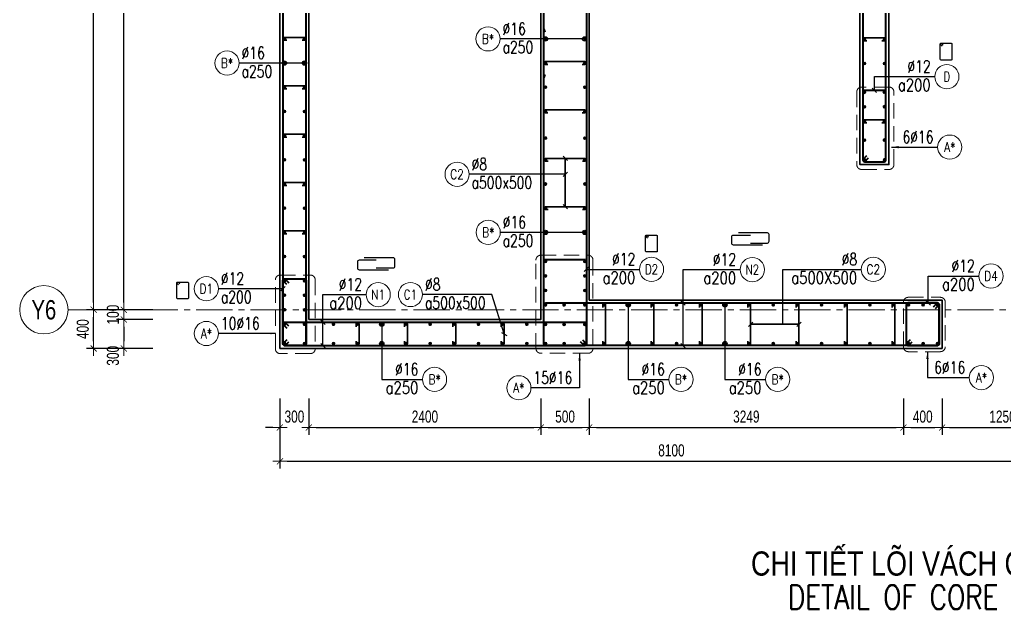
# Model space of a CAD drawing. Header units: millimetres. Extents: x 738475 to 1279438, y -34239 to 156422.
# Drawn here: x 1196735 to 1206921, y 132784 to 138878 of the extents above; entities that cross this region are included whole.
import ezdxf
from ezdxf.enums import TextEntityAlignment as Align

# ---------------------------------------------------------------- set-up
doc = ezdxf.new("R2010")
doc.units = ezdxf.units.MM
doc.header["$MEASUREMENT"] = 0
doc.linetypes.add('HIDDEN2', pattern=[4.7625, 3.175, -1.5875])
doc.linetypes.add('OF_Grid_1$0$CENTER2', pattern=[1.125, 0.75, -0.125, 0.125, -0.125])
doc.layers.get('0').update_dxf_attribs({"lineweight": 20})
doc.layers.get('Defpoints').update_dxf_attribs({"color": 151, "lineweight": 9})
for name, color, linetype, lineweight in [('KC-LEADER', 153, 'Continuous', 18), ('KC-THEP', 6, 'Continuous', 40), ('NDC_S_ANNO', 7, 'Continuous', 20), ('NDC_S_DIM', 1, 'Continuous', 15), ('NDC_S_ENG TITLE', 3, 'Continuous', 20), ('NDC_S_HIDDEN', 8, 'HIDDEN2', 13), ('NDC_S_LEADER', 1, 'Continuous', 15), ('NDC_S_REBAR', 4, 'Continuous', 35), ('NDC_S_STIRRUP', 4, 'Continuous', 40), ('NDC_S_TEXT SYMBOL', 7, 'Continuous', 20), ('NDC_S_VN TEXT', 7, 'Continuous', 20), ('NDC_S_VN TITLE', 6, 'Continuous', 35), ('NDC_S_WALL', 6, 'Continuous', 35), ('OF_Grid_1$0$NDC_S_AXIS', 5, 'OF_Grid_1$0$CENTER2', 13), ('OF_Grid_1$0$NDC_S_SYMBOL', 1, 'Continuous', 15), ('OF_Grid_1$0$NDC_S_TEXT SYMBOL', 7, 'Continuous', 20)]:
    doc.layers.add(name, color=color, linetype=linetype, lineweight=lineweight)
doc.layers.add('Leader', color=6, linetype='Continuous')
doc.layers.add('Ligature', color=1, linetype='Continuous')
doc.styles.add('NDC_ANNO', font='', dxfattribs={"width": 0.8})
doc.styles.add('NDC_ARIAL', font='arial.ttf', dxfattribs={"width": 0.85})
doc.styles.add('NDC_DIM', font='', dxfattribs={"width": 0.75})
doc.styles.add('NDC_EN TXT', font='romans.shx', dxfattribs={"width": 0.8})
doc.styles.add('NDC_VIE TXT', font='arial.ttf', dxfattribs={"width": 0.8})
doc.styles.add('OF_Grid_1$0$NDC_ANNO', font='', dxfattribs={"width": 0.8})
doc.styles.get('NDC_ANNO').set_extended_font_data('Dotum')
doc.styles.get('NDC_DIM').set_extended_font_data('Dotum')
doc.styles.get('OF_Grid_1$0$NDC_ANNO').set_extended_font_data('Dotum')
doc.dimstyles.new('NDC_1-50', dxfattribs={"dimscale": 50, "dimtxt": 2.5, "dimasz": 1, "dimexe": 1.5, "dimexo": 0, "dimgap": 0.8, "dimtad": 1, "dimdec": 0, "dimdsep": 46, "dimtxsty": 'NDC_ARIAL', "dimblk": 'DIMMARK', "dimcen": 49999.938995, "dimdle": 1.5, "dimclrd": 1, "dimclre": 1, "dimclrt": 3, "dimadec": 0, "dimazin": 0, "dimtfac": 1, "dimtdec": 0, "dimtix": 1, "dimtmove": 2, "dimatfit": 3, "dimfxl": 1, "dimarcsym": 0})
doc.dimstyles.new('NDC_dim_30', dxfattribs={"dimscale": 30, "dimtxt": 2.5, "dimasz": 1.5, "dimexe": 1.5, "dimexo": 2.5, "dimgap": 1, "dimtad": 1, "dimdec": 0, "dimzin": 0, "dimdsep": 46, "dimtxsty": 'NDC_DIM', "dimblk": 'DIMMARK', "dimcen": 0.09, "dimdle": 1.2, "dimclrd": 1, "dimclre": 1, "dimclrt": 3, "dimadec": 0, "dimazin": 0, "dimtfac": 1, "dimtdec": 0, "dimtix": 1, "dimtofl": 0, "dimtmove": 0, "dimatfit": 3, "dimfxl": 6, "dimfxlon": 1, "dimtolj": 1, "dimtzin": 0, "dimarcsym": 0})
doc.dimstyles.new('NDC_dim_50', dxfattribs={"dimscale": 50, "dimtxt": 2.5, "dimasz": 1.5, "dimexe": 1.5, "dimexo": 2.5, "dimgap": 1, "dimtad": 1, "dimdec": 0, "dimzin": 0, "dimdsep": 46, "dimtxsty": 'NDC_DIM', "dimblk": 'DIMMARK', "dimcen": 0.09, "dimdle": 1.2, "dimclrd": 1, "dimclre": 1, "dimclrt": 3, "dimadec": 0, "dimazin": 0, "dimtfac": 1, "dimtdec": 0, "dimtix": 1, "dimtofl": 0, "dimtmove": 0, "dimatfit": 3, "dimfxl": 6, "dimfxlon": 1, "dimtolj": 1, "dimtzin": 0, "dimarcsym": 0})

# ---------------------------------------------------------------- blocks, each defined once
blk = doc.blocks.new('THEP')
at = {"layer": 'KC-LEADER', "color": 6}
blk.add_circle((0, 0), 14, dxfattribs=at)
at = {"layer": 'KC-THEP'}
for p, q in [((-14, 0), (14, 0)), ((10, 10), (-10, -10)), ((-10, 10), (10, -10)), ((0, 14), (0, -14))]:
    blk.add_line(p, q, dxfattribs=at)
blk = doc.blocks.new('DIMMARK')
at = {"layer": 'NDC_S_DIM', "color": 1}
blk.add_line((-1.5, 0), (1, 0), dxfattribs=at)
at = {"layer": 'NDC_S_DIM', "color": 2, "const_width": 0.1}
blk.add_lwpolyline([(-0.42, -0.42), (0.42, 0.42)], dxfattribs=at)
blk = doc.blocks.new('*U9')
blk.add_circle((2.5, 0), 2.5)
at = {"layer": 'NDC_S_VN TEXT', "color": 3, "style": 'NDC_EN TXT', "width": 0.75}
blk.add_attdef('DK2', text='', height=2.5, dxfattribs=at).set_placement((-0.85, 0.85), align=Align.RIGHT)
at = {"layer": 'NDC_S_VN TEXT', "color": 7, "style": 'NDC_EN TXT', "width": 0.8}
blk.add_attdef('SH3', text='', height=2, dxfattribs=at).set_placement((2.5, 0), align=Align.MIDDLE)
blk = doc.blocks.new('*U13')
blk.add_circle((-2.5, 0), 2.5)
at = {"layer": 'NDC_S_VN TEXT', "color": 3, "style": 'NDC_EN TXT', "width": 0.75}
blk.add_attdef('DK1', (0.5, 0.85), '', height=2.5, dxfattribs=at)
at = {"layer": 'NDC_S_VN TEXT', "color": 7, "style": 'NDC_EN TXT', "width": 0.8}
blk.add_attdef('SH2', text='', height=2, dxfattribs=at).set_placement((-2.5, 0), align=Align.MIDDLE)
blk = doc.blocks.new('*U10')
blk.add_circle((2.5, 0), 2.5)
at = {"layer": 'NDC_S_VN TEXT', "color": 3, "style": 'NDC_EN TXT'}
for tag, width, p in [('DK2', 0.75, (-0.85, 0.85)), ('KC2', 0.8, (-0.85, -2.97))]:
    blk.add_attdef(tag, text='', height=2.5, dxfattribs=dict(at, width=width)).set_placement(p, align=Align.RIGHT)
at = {"layer": 'NDC_S_VN TEXT', "color": 7, "style": 'NDC_EN TXT', "width": 0.8}
blk.add_attdef('SH3', text='', height=2, dxfattribs=at).set_placement((2.5, 0), align=Align.MIDDLE)
blk = doc.blocks.new('*U12')
blk.add_circle((-2.5, 0), 2.5)
at = {"layer": 'NDC_S_VN TEXT', "color": 3, "style": 'NDC_EN TXT', "width": 0.75}
for tag, p in [('DK1', (0.5, 0.85)), ('KC1', (0.5, -2.97))]:
    blk.add_attdef(tag, p, '', height=2.5, dxfattribs=at)
at = {"layer": 'NDC_S_VN TEXT', "color": 7, "style": 'NDC_EN TXT', "width": 0.8}
blk.add_attdef('SH2', text='', height=2, dxfattribs=at).set_placement((-2.5, 0), align=Align.MIDDLE)
blk = doc.blocks.new('A$C72321851')
at = {"layer": 'Ligature'}
for points in [[(-61, -129), (-61, 171, -0.414214), (-43, 189), (26, 189, -0.414214), (43, 171), (43, -4)], [(-40, -4), (-40, -180, 0.414214), (-22, -197), (47, -197, 0.414214), (65, -180), (65, 121)]]:
    blk.add_lwpolyline(points, format="xyb", dxfattribs=at)
blk = doc.blocks.new('*U11')
blk.add_circle((-2.5, 0), 2.5)
at = {"layer": 'NDC_S_VN TEXT', "color": 3, "style": 'NDC_EN TXT', "width": 0.75}
for tag, p in [('DK1', (0.5, 0.85)), ('KC1', (0.5, -2.97))]:
    blk.add_attdef(tag, p, '', height=2.5, dxfattribs=at)
at = {"layer": 'NDC_S_VN TEXT', "color": 7, "style": 'NDC_EN TXT', "width": 0.8}
blk.add_attdef('SH2', text='', height=2, dxfattribs=at).set_placement((-2.5, 0), align=Align.MIDDLE)
blk = doc.blocks.new('*D287')
at = {"layer": 'Defpoints', "color": 0, "transparency": 16777216}
for p in [(1199727, 136491), (1199427, 136191), (1199727, 134663)]:
    blk.add_point(p, dxfattribs=at)
at = {"layer": 'NDC_S_DIM', "color": 1, "lineweight": -2, "transparency": 16777216}
for p, q in [((1199427, 134963), (1199427, 134588)), ((1199727, 134963), (1199727, 134588)), ((1199352, 134663), (1199277, 134663)), ((1199802, 134663), (1199877, 134663))]:
    blk.add_line(p, q, dxfattribs=at)
at = {"layer": 'NDC_S_DIM', "color": 1, "lineweight": -2, "transparency": 16777216, "xscale": 75, "yscale": 75, "zscale": 75}
blk.add_blockref('DIMMARK', (1199427, 134663), dxfattribs=at)
at = {"layer": 'NDC_S_DIM', "color": 1, "lineweight": -2, "transparency": 16777216, "xscale": 75, "yscale": 75, "zscale": 75, "rotation": 180}
blk.add_blockref('DIMMARK', (1199727, 134663), dxfattribs=at)
at = {"layer": 'NDC_S_DIM', "color": 3, "transparency": 16777216, "insert": (1199577, 134775), "char_height": 125, "attachment_point": 5, "style": 'NDC_DIM'}
blk.add_mtext('\\A1;300', dxfattribs=at)
blk = doc.blocks.new('*D288')
at = {"layer": 'Defpoints', "color": 0, "transparency": 16777216}
for p in [(1199727, 136491), (1202127, 136491), (1202127, 134663)]:
    blk.add_point(p, dxfattribs=at)
at = {"layer": 'NDC_S_DIM', "color": 1, "lineweight": -2, "transparency": 16777216}
for p, q in [((1199727, 134963), (1199727, 134588)), ((1202127, 134963), (1202127, 134588)), ((1199802, 134663), (1202052, 134663))]:
    blk.add_line(p, q, dxfattribs=at)
at = {"layer": 'NDC_S_DIM', "color": 1, "lineweight": -2, "transparency": 16777216, "xscale": 75, "yscale": 75, "zscale": 75, "rotation": 180}
blk.add_blockref('DIMMARK', (1199727, 134663), dxfattribs=at)
at = {"layer": 'NDC_S_DIM', "color": 1, "lineweight": -2, "transparency": 16777216, "xscale": 75, "yscale": 75, "zscale": 75}
blk.add_blockref('DIMMARK', (1202127, 134663), dxfattribs=at)
at = {"layer": 'NDC_S_DIM', "color": 3, "transparency": 16777216, "insert": (1200927, 134775), "char_height": 125, "attachment_point": 5, "style": 'NDC_DIM'}
blk.add_mtext('\\A1;2400', dxfattribs=at)
blk = doc.blocks.new('*D289')
at = {"layer": 'Defpoints', "color": 0, "transparency": 16777216}
for p in [(1202627, 136691), (1202127, 136491), (1202627, 134663)]:
    blk.add_point(p, dxfattribs=at)
at = {"layer": 'NDC_S_DIM', "color": 1, "lineweight": -2, "transparency": 16777216}
for p, q in [((1202127, 134963), (1202127, 134588)), ((1202627, 134963), (1202627, 134588)), ((1202202, 134663), (1202552, 134663))]:
    blk.add_line(p, q, dxfattribs=at)
at = {"layer": 'NDC_S_DIM', "color": 1, "lineweight": -2, "transparency": 16777216, "xscale": 75, "yscale": 75, "zscale": 75, "rotation": 180}
blk.add_blockref('DIMMARK', (1202127, 134663), dxfattribs=at)
at = {"layer": 'NDC_S_DIM', "color": 1, "lineweight": -2, "transparency": 16777216, "xscale": 75, "yscale": 75, "zscale": 75}
blk.add_blockref('DIMMARK', (1202627, 134663), dxfattribs=at)
at = {"layer": 'NDC_S_DIM', "color": 3, "transparency": 16777216, "insert": (1202377, 134775), "char_height": 125, "attachment_point": 5, "style": 'NDC_DIM'}
blk.add_mtext('\\A1;500', dxfattribs=at)
blk = doc.blocks.new('*D290')
at = {"layer": 'Defpoints', "color": 0, "transparency": 16777216}
for p in [(1197813, 147480), (1200057, 147480), (1200166, 135880)]:
    blk.add_point(p, dxfattribs=at)
at = {"layer": 'NDC_S_DIM', "color": 1, "lineweight": -2, "transparency": 16777216}
for p, q in [((1198113, 147480), (1197738, 147480)), ((1197813, 135955), (1197813, 147405)), ((1198113, 135880), (1197738, 135880))]:
    blk.add_line(p, q, dxfattribs=at)
at = {"layer": 'NDC_S_DIM', "color": 1, "lineweight": -2, "transparency": 16777216, "xscale": 75, "yscale": 75, "zscale": 75}
for p, rotation in [((1197813, 147480), 90), ((1197813, 135880), 270)]:
    blk.add_blockref('DIMMARK', p, dxfattribs=dict(at, rotation=rotation))
at = {"layer": 'NDC_S_DIM', "color": 3, "transparency": 16777216, "insert": (1197700, 141680), "char_height": 125, "attachment_point": 5, "rotation": 90, "style": 'NDC_DIM'}
blk.add_mtext('\\A1;11600', dxfattribs=at)
blk = doc.blocks.new('*D292')
at = {"layer": 'Defpoints', "color": 0, "transparency": 16777216}
for p in [(1207527, 135480), (1199427, 134866), (1207527, 134314)]:
    blk.add_point(p, dxfattribs=at)
at = {"layer": 'NDC_S_DIM', "color": 1, "lineweight": -2, "transparency": 16777216}
for p, q in [((1199427, 134614), (1199427, 134239)), ((1207527, 134614), (1207527, 134239)), ((1199502, 134314), (1207452, 134314))]:
    blk.add_line(p, q, dxfattribs=at)
at = {"layer": 'NDC_S_DIM', "color": 1, "lineweight": -2, "transparency": 16777216, "xscale": 75, "yscale": 75, "zscale": 75, "rotation": 180}
blk.add_blockref('DIMMARK', (1199427, 134314), dxfattribs=at)
at = {"layer": 'NDC_S_DIM', "color": 1, "lineweight": -2, "transparency": 16777216, "xscale": 75, "yscale": 75, "zscale": 75}
blk.add_blockref('DIMMARK', (1207527, 134314), dxfattribs=at)
at = {"layer": 'NDC_S_DIM', "color": 3, "transparency": 16777216, "insert": (1203477, 134426), "char_height": 125, "attachment_point": 5, "style": 'NDC_DIM'}
blk.add_mtext('\\A1;8100', dxfattribs=at)
blk = doc.blocks.new('*D293')
at = {"layer": 'Defpoints', "color": 0, "ltscale": 200, "transparency": 16777216}
for p in [(1202627, 136691), (1205877, 135574), (1205877, 134663)]:
    blk.add_point(p, dxfattribs=at)
at = {"layer": 'NDC_S_DIM', "color": 1, "lineweight": -2, "ltscale": 200, "transparency": 16777216}
for p, q in [((1202627, 134963), (1202627, 134588)), ((1205877, 134963), (1205877, 134588)), ((1202702, 134663), (1205802, 134663))]:
    blk.add_line(p, q, dxfattribs=at)
at = {"layer": 'NDC_S_DIM', "color": 1, "lineweight": -2, "ltscale": 200, "transparency": 16777216, "xscale": 75, "yscale": 75, "zscale": 75, "rotation": 180}
blk.add_blockref('DIMMARK', (1202627, 134663), dxfattribs=at)
at = {"layer": 'NDC_S_DIM', "color": 1, "lineweight": -2, "ltscale": 200, "transparency": 16777216, "xscale": 75, "yscale": 75, "zscale": 75}
blk.add_blockref('DIMMARK', (1205877, 134663), dxfattribs=at)
at = {"layer": 'NDC_S_DIM', "color": 3, "ltscale": 200, "transparency": 16777216, "insert": (1204252, 134775), "char_height": 125, "attachment_point": 5, "style": 'NDC_DIM'}
blk.add_mtext('\\A1;3249', dxfattribs=at)
blk = doc.blocks.new('*D294')
at = {"layer": 'Defpoints', "color": 0, "ltscale": 200, "transparency": 16777216}
for p in [(1205877, 135574), (1206277, 135480), (1206277, 134663)]:
    blk.add_point(p, dxfattribs=at)
at = {"layer": 'NDC_S_DIM', "color": 1, "lineweight": -2, "ltscale": 200, "transparency": 16777216}
for p, q in [((1205877, 134963), (1205877, 134588)), ((1206277, 134963), (1206277, 134588)), ((1205952, 134663), (1206202, 134663))]:
    blk.add_line(p, q, dxfattribs=at)
at = {"layer": 'NDC_S_DIM', "color": 1, "lineweight": -2, "ltscale": 200, "transparency": 16777216, "xscale": 75, "yscale": 75, "zscale": 75, "rotation": 180}
blk.add_blockref('DIMMARK', (1205877, 134663), dxfattribs=at)
at = {"layer": 'NDC_S_DIM', "color": 1, "lineweight": -2, "ltscale": 200, "transparency": 16777216, "xscale": 75, "yscale": 75, "zscale": 75}
blk.add_blockref('DIMMARK', (1206277, 134663), dxfattribs=at)
at = {"layer": 'NDC_S_DIM', "color": 3, "ltscale": 200, "transparency": 16777216, "insert": (1206077, 134775), "char_height": 125, "attachment_point": 5, "style": 'NDC_DIM'}
blk.add_mtext('\\A1;400', dxfattribs=at)
blk = doc.blocks.new('*D295')
at = {"layer": 'Defpoints', "color": 0, "ltscale": 200, "transparency": 16777216}
for p in [(1206277, 135480), (1207526, 135480), (1207526, 134663)]:
    blk.add_point(p, dxfattribs=at)
at = {"layer": 'NDC_S_DIM', "color": 1, "lineweight": -2, "ltscale": 200, "transparency": 16777216}
for p, q in [((1206277, 134963), (1206277, 134588)), ((1207526, 134963), (1207526, 134588)), ((1206352, 134663), (1207451, 134663))]:
    blk.add_line(p, q, dxfattribs=at)
at = {"layer": 'NDC_S_DIM', "color": 1, "lineweight": -2, "ltscale": 200, "transparency": 16777216, "xscale": 75, "yscale": 75, "zscale": 75, "rotation": 180}
blk.add_blockref('DIMMARK', (1206277, 134663), dxfattribs=at)
at = {"layer": 'NDC_S_DIM', "color": 1, "lineweight": -2, "ltscale": 200, "transparency": 16777216, "xscale": 75, "yscale": 75, "zscale": 75}
blk.add_blockref('DIMMARK', (1207526, 134663), dxfattribs=at)
at = {"layer": 'NDC_S_DIM', "color": 3, "ltscale": 200, "transparency": 16777216, "insert": (1206902, 134775), "char_height": 125, "attachment_point": 5, "style": 'NDC_DIM'}
blk.add_mtext('\\A1;1250', dxfattribs=at)
blk = doc.blocks.new('*U15')
at = {"layer": 'OF_Grid_1$0$NDC_S_SYMBOL'}
blk.add_line((5, 0), (9, 0), dxfattribs=at)
blk.add_circle((0, 0), 5, dxfattribs=at)
at = {"layer": 'OF_Grid_1$0$NDC_S_TEXT SYMBOL', "color": 7, "style": 'OF_Grid_1$0$NDC_ANNO', "width": 0.8}
blk.add_attdef('GRID', text='', height=4, rotation=270, dxfattribs=at).set_placement((0, 0), align=Align.MIDDLE)
blk = doc.blocks.new('*D311')
at = {"layer": 'Defpoints', "color": 0, "ltscale": 200, "transparency": 16777216}
for p in [(1200166, 135880), (1197813, 135780), (1199727, 135780)]:
    blk.add_point(p, dxfattribs=at)
at = {"layer": 'NDC_S_DIM', "color": 1, "lineweight": -2, "ltscale": 200, "transparency": 16777216}
for p, q in [((1197813, 135955), (1197813, 136030)), ((1198113, 135880), (1197738, 135880)), ((1198113, 135780), (1197738, 135780)), ((1197813, 135705), (1197813, 135630))]:
    blk.add_line(p, q, dxfattribs=at)
at = {"layer": 'NDC_S_DIM', "color": 1, "lineweight": -2, "ltscale": 200, "transparency": 16777216, "xscale": 75, "yscale": 75, "zscale": 75}
for p, rotation in [((1197813, 135880), 270), ((1197813, 135780), 90)]:
    blk.add_blockref('DIMMARK', p, dxfattribs=dict(at, rotation=rotation))
at = {"layer": 'NDC_S_DIM', "color": 3, "ltscale": 200, "transparency": 16777216, "insert": (1197700, 135830), "char_height": 125, "attachment_point": 5, "rotation": 90, "style": 'NDC_DIM'}
blk.add_mtext('\\A1;100', dxfattribs=at)
blk = doc.blocks.new('*D312')
at = {"layer": 'Defpoints', "color": 0, "ltscale": 200, "transparency": 16777216}
for p in [(1199727, 135780), (1197813, 135480), (1199490, 135480)]:
    blk.add_point(p, dxfattribs=at)
at = {"layer": 'NDC_S_DIM', "color": 1, "lineweight": -2, "ltscale": 200, "transparency": 16777216}
for p, q in [((1198113, 135780), (1197738, 135780)), ((1197813, 135705), (1197813, 135555)), ((1198113, 135480), (1197738, 135480))]:
    blk.add_line(p, q, dxfattribs=at)
at = {"layer": 'NDC_S_DIM', "color": 1, "lineweight": -2, "ltscale": 200, "transparency": 16777216, "xscale": 75, "yscale": 75, "zscale": 75}
for p, rotation in [((1197813, 135780), 90), ((1197813, 135480), 270)]:
    blk.add_blockref('DIMMARK', p, dxfattribs=dict(at, rotation=rotation))
at = {"layer": 'NDC_S_DIM', "color": 3, "ltscale": 200, "transparency": 16777216, "insert": (1197700, 135405), "char_height": 125, "attachment_point": 5, "rotation": 90, "style": 'NDC_DIM'}
blk.add_mtext('\\A1;300', dxfattribs=at)
blk = doc.blocks.new('*D313')
at = {"layer": 'Defpoints', "color": 0, "ltscale": 200, "transparency": 16777216}
for p in [(1197500, 135880), (1199541, 135880), (1199510, 135480)]:
    blk.add_point(p, dxfattribs=at)
at = {"layer": 'NDC_S_DIM', "color": 1, "lineweight": -2, "ltscale": 200, "transparency": 16777216}
for p, q in [((1197800, 135880), (1197425, 135880)), ((1197500, 135555), (1197500, 135805)), ((1197800, 135480), (1197425, 135480))]:
    blk.add_line(p, q, dxfattribs=at)
at = {"layer": 'NDC_S_DIM', "color": 1, "lineweight": -2, "ltscale": 200, "transparency": 16777216, "xscale": 75, "yscale": 75, "zscale": 75}
for p, rotation in [((1197500, 135880), 90), ((1197500, 135480), 270)]:
    blk.add_blockref('DIMMARK', p, dxfattribs=dict(at, rotation=rotation))
at = {"layer": 'NDC_S_DIM', "color": 3, "ltscale": 200, "transparency": 16777216, "insert": (1197388, 135680), "char_height": 125, "attachment_point": 5, "rotation": 90, "style": 'NDC_DIM'}
blk.add_mtext('\\A1;400', dxfattribs=at)
blk = doc.blocks.new('*D314')
at = {"layer": 'Defpoints', "color": 0, "ltscale": 200, "transparency": 16777216}
for p in [(1197500, 147480), (1199541, 147480), (1199541, 135880)]:
    blk.add_point(p, dxfattribs=at)
at = {"layer": 'NDC_S_DIM', "color": 1, "lineweight": -2, "ltscale": 200, "transparency": 16777216}
for p, q in [((1197800, 147480), (1197425, 147480)), ((1197500, 135955), (1197500, 147405)), ((1197800, 135880), (1197425, 135880))]:
    blk.add_line(p, q, dxfattribs=at)
at = {"layer": 'NDC_S_DIM', "color": 1, "lineweight": -2, "ltscale": 200, "transparency": 16777216, "xscale": 75, "yscale": 75, "zscale": 75}
for p, rotation in [((1197500, 147480), 90), ((1197500, 135880), 270)]:
    blk.add_blockref('DIMMARK', p, dxfattribs=dict(at, rotation=rotation))
at = {"layer": 'NDC_S_DIM', "color": 3, "ltscale": 200, "transparency": 16777216, "insert": (1197388, 141680), "char_height": 125, "attachment_point": 5, "rotation": 90, "style": 'NDC_DIM'}
blk.add_mtext('\\A1;11600', dxfattribs=at)
blk = doc.blocks.new('Drawing name_symbol')
at = {"layer": 'NDC_S_ENG TITLE', "style": 'NDC_EN TXT', "width": 0.8}
blk.add_attdef('SECTDET1', text='', height=5, dxfattribs=at).set_placement((0, 1.01), align=Align.CENTER)
at = {"layer": 'NDC_S_TEXT SYMBOL', "lineweight": 25, "style": 'NDC_ANNO', "width": 0.8}
blk.add_attdef('SSCALE', text='', height=2.5, dxfattribs=at).set_placement((0, -4), align=Align.CENTER)
at = {"layer": 'NDC_S_VN TITLE', "style": 'NDC_VIE TXT', "width": 0.8}
blk.add_attdef('SECTDET2', text='', height=5, dxfattribs=at).set_placement((0, 7.97), align=Align.CENTER)

msp = doc.modelspace()

# ---------------------------------------------------------------- linework, layer by layer
at = {"layer": 'Ligature'}
for points in [[(1206276.091, 138605.057), (1206260.125, 138621.023, -0.668178638), (1206265.898, 138634.962), (1206370.527, 138634.962, -0.414213562), (1206378.692, 138626.797), (1206378.692, 138469.689, -0.414213562), (1206370.527, 138461.524), (1206265.898, 138461.524, -0.414213562), (1206257.734, 138469.689), (1206257.734, 138626.797, -0.668178638), (1206271.672, 138632.57), (1206287.638, 138616.604)], [(1203228.196, 136621.03), (1203212.23, 136636.996, -0.668178638), (1203218.003, 136650.934), (1203322.632, 136650.934, -0.414213562), (1203330.797, 136642.77), (1203330.797, 136485.662, -0.414213562), (1203322.632, 136477.497), (1203218.003, 136477.497, -0.414213562), (1203209.838, 136485.662), (1203209.838, 136642.77, -0.668178638), (1203223.776, 136648.543), (1203239.742, 136632.577)], [(1198378.625, 136136.662), (1198362.659, 136152.628, -0.668178638), (1198368.432, 136166.566), (1198473.061, 136166.566, -0.414213562), (1198481.226, 136158.401), (1198481.226, 136001.293, -0.414213562), (1198473.061, 135993.128), (1198368.432, 135993.128, -0.414213562), (1198360.267, 136001.293), (1198360.267, 136158.401, -0.668178638), (1198374.205, 136164.174), (1198390.171, 136148.208)]]:
    msp.add_lwpolyline(points, format="xyb", dxfattribs=at)
at = {"layer": 'NDC_S_HIDDEN', "ltscale": 50}
for points in [[(1205444.799, 137330.175), (1205728.385, 137330.175, 0.414213562), (1205778.385, 137380.175), (1205778.385, 138131.933, 0.414213562), (1205728.385, 138181.933), (1205444.799, 138181.933, 0.414213562), (1205394.799, 138131.933), (1205394.799, 137380.175, 0.414213562)], [(1202125.401, 136444.148), (1202615.409, 136444.148, -0.414213562), (1202665.409, 136394.148), (1202665.409, 135480.539, -0.414213562), (1202615.409, 135430.539), (1202125.401, 135430.539, -0.414213562), (1202075.401, 135480.539), (1202075.401, 136394.148, -0.414213562)], [(1199429.677, 136238.741), (1199741.937, 136238.741, -0.414213562), (1199791.937, 136188.741), (1199791.937, 135477.191, -0.414213562), (1199741.937, 135427.191), (1199429.677, 135427.191, -0.414213562), (1199379.677, 135477.191), (1199379.677, 136188.741, -0.414213562)], [(1205926.686, 136008.741), (1206259.593, 136008.741, -0.414213562), (1206309.593, 135958.741), (1206309.593, 135497, -0.414213562), (1206259.593, 135447), (1205926.686, 135447, -0.414213562), (1205876.686, 135497), (1205876.686, 135958.741, -0.414213562)]]:
    msp.add_lwpolyline(points, format="xyb", close=True, dxfattribs=at)
at = {"layer": 'NDC_S_REBAR'}
for points in [[(1199655.998, 138665.175), (1199680.998, 138665.175, 1), (1199680.998, 138695.175), (1199473.974, 138695.175, 1), (1199473.974, 138665.175), (1199498.974, 138665.175)], [(1205655.198, 138660.256), (1205680.198, 138660.256, 1), (1205680.198, 138690.256), (1205473.174, 138690.256, 1), (1205473.174, 138660.256), (1205498.174, 138660.256)], [(1202554.443, 138415.175), (1202579.443, 138415.175, 1), (1202579.443, 138445.175), (1202173.974, 138445.175, 1), (1202173.974, 138415.175), (1202198.974, 138415.175)], [(1199655.998, 138165.175), (1199680.998, 138165.175, 1), (1199680.998, 138195.175), (1199473.974, 138195.175, 1), (1199473.974, 138165.175), (1199498.974, 138165.175)], [(1202554.443, 137915.175), (1202579.443, 137915.175, 1), (1202579.443, 137945.175), (1202173.974, 137945.175, 1), (1202173.974, 137915.175), (1202198.974, 137915.175)], [(1205655.198, 137813.32), (1205680.198, 137813.32, 1), (1205680.198, 137843.32), (1205473.174, 137843.32, 1), (1205473.174, 137813.32), (1205498.174, 137813.32)], [(1199655.998, 137665.175), (1199680.998, 137665.175, 1), (1199680.998, 137695.175), (1199473.974, 137695.175, 1), (1199473.974, 137665.175), (1199498.974, 137665.175)], [(1202555.998, 137415.175), (1202580.998, 137415.175, 1), (1202580.998, 137445.175), (1202175.529, 137445.175, 1), (1202175.529, 137415.175), (1202200.529, 137415.175)], [(1199655.998, 137165.175), (1199680.998, 137165.175, 1), (1199680.998, 137195.175), (1199473.974, 137195.175, 1), (1199473.974, 137165.175), (1199498.974, 137165.175)], [(1202555.998, 136915.175), (1202580.998, 136915.175, 1), (1202580.998, 136945.175), (1202175.529, 136945.175, 1), (1202175.529, 136915.175), (1202200.529, 136915.175)], [(1199655.998, 136665.175), (1199680.998, 136665.175, 1), (1199680.998, 136695.175), (1199473.974, 136695.175, 1), (1199473.974, 136665.175), (1199498.974, 136665.175)], [(1202765.998, 135905.175), (1202765.998, 135930.175, -1), (1202795.998, 135930.175), (1202795.998, 135530.175, -1), (1202765.998, 135530.175), (1202765.998, 135555.175)], [(1203265.998, 135905.175), (1203265.998, 135930.175, -1), (1203295.998, 135930.175), (1203295.998, 135530.175, -1), (1203265.998, 135530.175), (1203265.998, 135555.175)], [(1203765.998, 135905.175), (1203765.998, 135930.175, -1), (1203795.998, 135930.175), (1203795.998, 135530.175, -1), (1203765.998, 135530.175), (1203765.998, 135555.175)], [(1204265.998, 135905.175), (1204265.998, 135930.175, -1), (1204295.998, 135930.175), (1204295.998, 135530.175, -1), (1204265.998, 135530.175), (1204265.998, 135555.175)], [(1204765.998, 135905.175), (1204765.998, 135930.175, -1), (1204795.998, 135930.175), (1204795.998, 135530.175, -1), (1204765.998, 135530.175), (1204765.998, 135555.175)], [(1205265.998, 135905.175), (1205265.998, 135930.175, -1), (1205295.998, 135930.175), (1205295.998, 135530.175, -1), (1205265.998, 135530.175), (1205265.998, 135555.175)], [(1205758.974, 135905.175), (1205758.974, 135930.175, -1), (1205788.974, 135930.175), (1205788.974, 135530.175, -1), (1205758.974, 135530.175), (1205758.974, 135555.175)], [(1200215.998, 135555.175), (1200215.998, 135530.175, 1), (1200245.998, 135530.175), (1200245.998, 135730.175, 1), (1200215.998, 135730.175), (1200215.998, 135705.175)], [(1200715.998, 135555.175), (1200715.998, 135530.175, 1), (1200745.998, 135530.175), (1200745.998, 135730.175, 1), (1200715.998, 135730.175), (1200715.998, 135705.175)], [(1201215.998, 135555.175), (1201215.998, 135530.175, 1), (1201245.998, 135530.175), (1201245.998, 135730.175, 1), (1201215.998, 135730.175), (1201215.998, 135705.175)], [(1201715.998, 135555.175), (1201715.998, 135530.175, 1), (1201745.998, 135530.175), (1201745.998, 135730.175, 1), (1201715.998, 135730.175), (1201715.998, 135705.175)]]:
    msp.add_lwpolyline(points, format="xyb", dxfattribs=at)
at = {"layer": 'NDC_S_STIRRUP'}
for points in [[(1199497.486, 135570.175), (1199457.486, 135530.175, 0.414213562), (1199477.486, 135510.175), (1199677.486, 135510.175, 0.414213562), (1199697.486, 135530.175), (1199697.486, 147830.175, 0.414213562), (1199677.486, 147850.175), (1199477.486, 147850.175, 0.414213562), (1199457.486, 147830.175), (1199457.486, 135530.175, 0.414213562), (1199477.486, 135510.175), (1199517.486, 135550.175)], [(1202167.486, 138311.525), (1202157.486, 138281.525), (1202157.486, 147830.175, -0.414213562), (1202177.486, 147850.175), (1202577.486, 147850.175, -0.414213562), (1202597.486, 147830.175), (1202597.486, 144580.85), (1202597.486, 144580.85)], [(1205496.686, 137470.175), (1205456.686, 137430.175, 0.414213562), (1205476.686, 137410.175), (1205676.686, 137410.175, 0.414213562), (1205696.686, 137430.175), (1205696.686, 147830.175, 0.414213562), (1205676.686, 147850.175), (1205476.686, 147850.175, 0.414213562), (1205456.686, 147830.175), (1205456.686, 137430.175, 0.414213562), (1205476.686, 137410.175), (1205516.686, 137450.175)], [(1202597.486, 145080.175), (1202597.486, 145080.175), (1202597.486, 135530.175, -0.414213562), (1202577.486, 135510.175), (1202177.486, 135510.175, -0.414213562), (1202157.486, 135530.175), (1202157.486, 138780.85), (1202167.486, 138750.85)], [(1205496.686, 137470.175), (1205456.686, 137430.175, 0.414213562), (1205476.686, 137410.175), (1205676.686, 137410.175, 0.414213562), (1205696.686, 137430.175), (1205696.686, 138127.615, 0.414213562), (1205676.686, 138147.615), (1205476.686, 138147.615, 0.414213562), (1205456.686, 138127.615), (1205456.686, 137430.175, 0.414213562), (1205476.686, 137410.175), (1205516.686, 137450.175)], [(1202557.486, 135570.175), (1202597.486, 135530.175, -0.414213562), (1202577.486, 135510.175), (1202177.486, 135510.175, -0.414213562), (1202157.486, 135530.175), (1202157.486, 136379.991, -0.414213562), (1202177.486, 136399.991), (1202577.486, 136399.991, -0.414213562), (1202597.486, 136379.991), (1202597.486, 135530.175, -0.414213562), (1202577.486, 135510.175), (1202537.486, 135550.175)], [(1199497.486, 136140.175), (1199457.486, 136180.175, -0.414213562), (1199477.486, 136200.175), (1199677.486, 136200.175, -0.414213562), (1199697.486, 136180.175), (1199697.486, 135530.175, -0.414213562), (1199677.486, 135510.175), (1199477.486, 135510.175, -0.414213562), (1199457.486, 135530.175), (1199457.486, 136180.175, -0.414213562), (1199477.486, 136200.175), (1199517.486, 136160.175)], [(1206186.686, 135910.175), (1206226.686, 135950.175, -0.414213562), (1206246.686, 135930.175), (1206246.686, 135530.175, -0.414213562), (1206226.686, 135510.175), (1202177.486, 135510.175, -0.414213562), (1202157.486, 135530.175), (1202157.486, 135930.175, -0.414213562), (1202177.486, 135950.175), (1206226.686, 135950.175, -0.414213562), (1206246.686, 135930.175), (1206206.686, 135890.175)], [(1205946.686, 135570.175), (1205906.686, 135530.175, 0.414213562), (1205926.686, 135510.175), (1206226.686, 135510.175, 0.414213562), (1206246.686, 135530.175), (1206246.686, 135930.175, 0.414213562), (1206226.686, 135950.175), (1205926.686, 135950.175, 0.414213562), (1205906.686, 135930.175), (1205906.686, 135530.175, 0.414213562), (1205926.686, 135510.175), (1205966.686, 135550.175)], [(1199517.486, 135710.175), (1199477.486, 135750.175, 0.414213562), (1199457.486, 135730.175), (1199457.486, 135530.175, 0.414213562), (1199477.486, 135510.175), (1202577.486, 135510.175, 0.414213562), (1202597.486, 135530.175), (1202597.486, 135730.175, 0.414357585), (1202577.486, 135750.175), (1199477.486, 135750.175, 0.414213562), (1199457.486, 135730.175), (1199497.486, 135690.175)]]:
    msp.add_lwpolyline(points, format="xyb", dxfattribs=at)
at = {"layer": 'NDC_S_WALL', "ltscale": 200}
for points in [[(1199427.486, 147880.175), (1199427.486, 135480.175), (1206277.486, 135480.175), (1206277.486, 135980.175), (1202627.486, 135980.175), (1202627.486, 143030.175), (1205427.486, 143030.175), (1205427.486, 137380.175), (1205727.486, 137380.175), (1205727.486, 147380.175)], [(1202127.486, 147580.175), (1202127.486, 135780.175), (1199727.486, 135780.175), (1199727.486, 147580.175)]]:
    msp.add_lwpolyline(points, dxfattribs=at)
at = {"layer": 'OF_Grid_1$0$NDC_S_AXIS', "ltscale": 500}
msp.add_line((1197435.003, 135880.175), (1216055.591, 135880.175), dxfattribs=at)

# ---------------------------------------------------------------- block references
at = {"layer": 'KC-THEP'}
for p, rotation in [((1199473.974, 138680.175), 189.6685644363809), ((1202173.974, 138680.175), 189.6685644363809), ((1205680.198, 138675.256), 9.668564436380926), ((1199473.974, 138430.175), 189.6685644363809), ((1202173.974, 138430.175), 189.6685644363809), ((1205680.198, 138425.256), 9.668564436380926), ((1199473.974, 138180.175), 189.6685644363809), ((1202173.974, 138180.175), 189.6685644363809), ((1205473.174, 138128.32), 189.6685644363809), ((1199473.974, 137930.175), 189.6685644363809), ((1202173.974, 137930.175), 189.6685644363809), ((1205473.174, 137978.32), 189.6685644363809), ((1205473.174, 137828.32), 189.6685644363809), ((1199473.974, 137680.175), 189.6685644363809), ((1202580.998, 137654.743), 9.668564436380926), ((1205473.174, 137633.7), 189.6685644363809), ((1199473.974, 137430.175), 189.6685644363809), ((1202175.529, 137430.175), 189.6685644363809), ((1205680.198, 137428.32), 9.668564436380946), ((1199473.974, 137180.175), 189.6685644363809), ((1202175.529, 137180.175), 189.6685644363809), ((1199473.974, 136930.175), 189.6685644363809), ((1202175.529, 136930.175), 189.6685644363809), ((1199473.974, 136680.175), 189.6685644363809), ((1202175.529, 136680.175), 189.6685644363809), ((1199473.974, 136430.175), 189.6685644363809), ((1202175.529, 136380.175), 189.6685644363807), ((1199473.974, 136180.175), 189.6685644363809), ((1202175.529, 136230.175), 189.6685644363809), ((1202175.529, 136080.175), 189.6685644363809), ((1199473.974, 136030.175), 189.6685644363809), ((1199473.974, 135880.175), 189.6685644363809), ((1202175.529, 135930.175), 189.6685644363809), ((1202366.759, 135930.175), 189.6685644363809), ((1205773.974, 135930.175), 189.6685644363809), ((1199473.974, 135730.175), 189.6685644363809), ((1202175.529, 135728.47), 189.6685644363809), ((1202366.759, 135728.47), 189.6685644363809), ((1199680.998, 135530.175), 9.668564436380926), ((1199980.998, 135530.175), 9.668564436380926), ((1200230.998, 135530.175), 9.668564436380926), ((1200480.998, 135530.175), 9.668564436380926), ((1200730.998, 135530.175), 9.668564436380926), ((1200980.998, 135530.175), 9.668564436380926), ((1201230.998, 135530.175), 9.668564436380926), ((1201480.998, 135530.175), 9.668564436380926), ((1201730.998, 135530.175), 9.668564436380926), ((1201980.998, 135530.175), 9.668564436380926), ((1202580.998, 135530.175), 9.668564436380946), ((1202780.998, 135530.175), 9.668564436380946), ((1203030.998, 135530.175), 9.668564436380946), ((1203280.998, 135530.175), 9.668564436380946), ((1203530.998, 135530.175), 9.668564436380946), ((1203780.998, 135530.175), 9.668564436380946), ((1204030.998, 135530.175), 9.668564436380946), ((1204280.998, 135530.175), 9.668564436380946), ((1204530.998, 135530.175), 9.668564436380946), ((1204780.998, 135530.175), 9.668564436380946), ((1205030.998, 135530.175), 9.668564436380946), ((1205280.998, 135530.175), 9.668564436380946), ((1205530.998, 135530.175), 9.668564436380946), ((1205930.198, 135530.175), 9.668564436380946), ((1206080.198, 135530.175), 9.668564436380946), ((1206230.198, 135530.175), 9.668564436380946)]:
    msp.add_blockref('THEP', p, dxfattribs=dict(at, rotation=rotation))
at = {"layer": 'KC-THEP', "xscale": -1}
for p, rotation in [((1199680.998, 138680.175), 170.331435563619), ((1202580.998, 138680.175), 170.331435563619), ((1205473.174, 138675.256), 350.3314355636191), ((1199680.998, 138430.175), 170.331435563619), ((1202580.998, 138430.175), 170.331435563619), ((1205473.174, 138425.256), 350.3314355636191), ((1199680.998, 138180.175), 170.331435563619), ((1202580.998, 138180.175), 170.331435563619), ((1205680.198, 138128.32), 170.331435563619), ((1199680.998, 137930.175), 170.331435563619), ((1202580.998, 137930.175), 170.331435563619), ((1205680.198, 137978.32), 170.331435563619), ((1205680.198, 137828.32), 170.331435563619), ((1199680.998, 137680.175), 170.331435563619), ((1202173.974, 137654.743), 350.3314355636191), ((1205680.198, 137633.7), 170.331435563619), ((1199680.998, 137430.175), 170.331435563619), ((1202580.998, 137430.175), 170.331435563619), ((1205473.174, 137428.32), 350.3314355636191), ((1199680.998, 137180.175), 170.331435563619), ((1202580.998, 137180.175), 170.331435563619), ((1199680.998, 136930.175), 170.331435563619), ((1202580.998, 136930.175), 170.331435563619), ((1199680.998, 136680.175), 170.331435563619), ((1202580.998, 136680.175), 170.331435563619), ((1199680.998, 136430.175), 170.331435563619), ((1202580.998, 136380.175), 170.331435563619), ((1199680.998, 136180.175), 170.331435563619), ((1202580.998, 136230.175), 170.331435563619), ((1202580.998, 136080.175), 170.331435563619), ((1199680.998, 136030.175), 170.331435563619), ((1199680.998, 135880.175), 170.331435563619), ((1202580.998, 135930.175), 170.331435563619), ((1202780.998, 135930.175), 170.331435563619), ((1203030.998, 135930.175), 170.331435563619), ((1203280.998, 135930.175), 170.331435563619), ((1203530.998, 135930.175), 170.331435563619), ((1203780.998, 135930.175), 170.331435563619), ((1204030.998, 135930.175), 170.331435563619), ((1204280.998, 135930.175), 170.331435563619), ((1204530.998, 135930.175), 170.331435563619), ((1204780.998, 135930.175), 170.331435563619), ((1205030.998, 135930.175), 170.331435563619), ((1205280.998, 135930.175), 170.331435563619), ((1205530.998, 135930.175), 170.331435563619), ((1205930.198, 135930.175), 170.331435563619), ((1206080.198, 135930.175), 170.331435563619), ((1206230.198, 135930.175), 170.331435563619), ((1199680.998, 135730.175), 170.331435563619), ((1199980.998, 135730.175), 170.331435563619), ((1200230.998, 135730.175), 170.331435563619), ((1200480.998, 135730.175), 170.331435563619), ((1200730.998, 135730.175), 170.331435563619), ((1200980.998, 135730.175), 170.331435563619), ((1201230.998, 135730.175), 170.331435563619), ((1201480.998, 135730.175), 170.331435563619), ((1201730.998, 135730.175), 170.331435563619), ((1201980.998, 135730.175), 170.331435563619), ((1202580.998, 135728.47), 170.331435563619), ((1199473.974, 135530.175), 350.3314355636191), ((1202175.529, 135530.175), 350.3314355636191), ((1202366.759, 135530.175), 350.3314355636191), ((1205773.974, 135530.175), 350.3314355636191)]:
    msp.add_blockref('THEP', p, dxfattribs=dict(at, rotation=rotation))
at = {"layer": 'Leader', "rotation": 89.99999999999997}
for p in [(1204290.51, 136609.91), (1200420.35, 136351.848)]:
    msp.add_blockref('A$C72321851', p, dxfattribs=at)
at = {"layer": 'NDC_S_ANNO'}
ref = msp.add_blockref('Drawing name_symbol', (1207575.141, 132733.566), dxfattribs=dict(at, xscale=50, yscale=50, zscale=50))
ref.add_attrib('SECTDET1', 'DETAIL OF CORE WALL OF-CW6+CW1+CW2', dxfattribs={"layer": 'NDC_S_ENG TITLE', "height": 250, "style": 'NDC_EN TXT', "width": 0.8}).set_placement((1207575.141, 132784.13), align=Align.CENTER)
ref.add_attrib('SECTDET2', 'CHI TIẾT LÕI VÁCH OF-CW6+CW1+CW2 TẦNG 3F', dxfattribs={"layer": 'NDC_S_VN TITLE', "height": 250, "style": 'NDC_VIE TXT', "width": 0.8}).set_placement((1207575.141, 133132.099), align=Align.CENTER)
at = {"layer": 'NDC_S_VN TEXT', "xscale": 50, "yscale": 50, "zscale": 50}
for name, p, values in [('*U11', (1201705.027, 138680.175), {'SH2': 'B*', 'DK1': '%%C16', 'KC1': 'a250'}), ('*U11', (1199005.027, 138430.175), {'SH2': 'B*', 'DK1': '%%C16', 'KC1': 'a250'}), ('*U10', (1206201.164, 138289.557), {'SH3': 'D', 'DK2': '%%C12', 'KC2': 'a200'}), ('*U9', (1206230.92, 137561.079), {'SH3': 'A*', 'DK2': '6%%C16'}), ('*U12', (1201384.95, 137280.813), {'SH2': 'C2', 'DK1': '%%c8', 'KC1': 'a500x500'}), ('*U11', (1201706.582, 136680.175), {'SH2': 'B*', 'DK1': '%%C16', 'KC1': 'a250'}), ('*U10', (1203145.964, 136297.663), {'SH3': 'D2', 'DK2': '%%C12', 'KC2': 'a200'}), ('*U10', (1204189.089, 136295.084), {'SH3': 'N2', 'DK2': '%%C12', 'KC2': 'a200'}), ('*U10', (1205441.022, 136297.517), {'SH3': 'C2', 'DK2': '%%c8', 'KC2': 'a500X500'}), ('*U10', (1206657.873, 136228.9), {'SH3': 'D4', 'DK2': '%%C12', 'KC2': 'a200'}), ('*U11', (1198791.549, 136097.663), {'SH2': 'D1', 'DK1': '%%C12', 'KC1': 'a200'}), ('*U10', (1200318.929, 136037.023), {'SH3': 'N1', 'DK2': '%%C12', 'KC2': 'a200'}), ('*U12', (1200902.537, 136037.667), {'SH2': 'C1', 'DK1': '%%c8', 'KC1': 'a500x500'}), ('*U13', (1198791.549, 135634.772), {'SH2': 'A*', 'DK1': '10%%C16'}), ('*U10', (1200901.609, 135160.462), {'SH3': 'B*', 'DK2': '%%C16', 'KC2': 'a250'}), ('*U10', (1203451.609, 135160.462), {'SH3': 'B*', 'DK2': '%%C16', 'KC2': 'a250'}), ('*U10', (1204451.609, 135160.462), {'SH3': 'B*', 'DK2': '%%C16', 'KC2': 'a250'}), ('*U9', (1206558.792, 135178.681), {'SH3': 'A*', 'DK2': '6%%C16'}), ('*U13', (1202024.074, 135073.634), {'SH2': 'A*', 'DK1': '15%%C16'})]:
    msp.add_blockref(name, p, dxfattribs=at).add_auto_attribs(values)
at = {"layer": 'OF_Grid_1$0$NDC_S_AXIS'}
ref = msp.add_blockref('*U15', (1196985.003, 135880.175), dxfattribs=dict(at, xscale=50, yscale=50, zscale=50))
ref.add_attrib('GRID', 'Y6', dxfattribs={"layer": 'OF_Grid_1$0$NDC_S_TEXT SYMBOL', "color": 7, "height": 200, "style": 'OF_Grid_1$0$NDC_ANNO', "width": 0.8}).set_placement((1196985.003, 135880.175), align=Align.MIDDLE)

# ---------------------------------------------------------------- dimensions: what is measured, and where the dimension line sits
at = {"layer": 'NDC_S_DIM', "ltscale": 200}
for base, p1, p2, picture, middle in [((1197500.306, 147480.175), (1199541.471, 135880.429), (1199541.373, 147480.175), '*D314', (1197387.721, 141680.302)), ((1197812.902, 135780.175), (1200166.123, 135880.175), (1199727.486, 135780.175), '*D311', (1197700.317, 135830.175))]:
    dim = msp.add_linear_dim(base=base, p1=p1, p2=p2, angle=90, dimstyle='NDC_dim_50', override={"dimtmove": 1}, dxfattribs=at)
    dim.commit()
    dim.dimension.update_dxf_attribs({"geometry": picture, "text_midpoint": middle})
at = {"layer": 'NDC_S_DIM'}
dim = msp.add_linear_dim(base=(1197812.902, 147480.175), p1=(1200166.123, 135880.175), p2=(1200056.79, 147480.175), angle=90, dimstyle='NDC_dim_50', override={"dimtmove": 1}, dxfattribs=at)
dim.commit()
dim.dimension.update_dxf_attribs({"geometry": '*D290', "text_midpoint": (1197700.317, 141680.175)})
for base, p1, p2, picture, middle in [((1202627.486, 134662.713), (1202127.486, 136491.411), (1202627.486, 136691.411), '*D289', (1202377.486, 134775.298)), ((1202127.486, 134662.713), (1199727.486, 136491.411), (1202127.486, 136491.411), '*D288', (1200927.486, 134775.298)), ((1207527.486, 134313.563), (1199427.486, 134865.563), (1207527.486, 135480.175), '*D292', (1203477.486, 134426.148))]:
    dim = msp.add_linear_dim(base=base, p1=p1, p2=p2, dimstyle='NDC_dim_50', override={"dimtmove": 1}, dxfattribs=at)
    dim.commit()
    dim.dimension.update_dxf_attribs({"geometry": picture, "text_midpoint": middle})
at = {"layer": 'NDC_S_DIM', "ltscale": 200}
for base, p1, p2, picture, middle in [((1205876.686, 134662.713), (1202627.486, 136691.411), (1205876.686, 135574.169), '*D293', (1204252.086, 134775.298)), ((1206276.686, 134662.713), (1205876.686, 135574.169), (1206276.686, 135480.175), '*D294', (1206076.686, 134775.298)), ((1207526.486, 134662.713), (1206276.686, 135480.175), (1207526.486, 135480.175), '*D295', (1206901.586, 134775.298))]:
    dim = msp.add_linear_dim(base=base, p1=p1, p2=p2, dimstyle='NDC_dim_50', override={"dimtmove": 1}, dxfattribs=at)
    dim.commit()
    dim.dimension.update_dxf_attribs({"geometry": picture, "text_midpoint": middle})
at = {"layer": 'NDC_S_DIM'}
dim = msp.add_linear_dim(base=(1199727.486, 134662.713), p1=(1199427.486, 136191.411), p2=(1199727.486, 136491.411), dimstyle='NDC_dim_50', dxfattribs=at)
dim.commit()
dim.dimension.update_dxf_attribs({"geometry": '*D287', "text_midpoint": (1199577.486, 134775.298)})
at = {"layer": 'NDC_S_DIM', "ltscale": 200}
dim = msp.add_linear_dim(base=(1197500.306, 135880.429), p1=(1199509.778, 135480.175), p2=(1199541.471, 135880.429), angle=90, dimstyle='NDC_dim_50', dxfattribs=at)
dim.commit()
dim.dimension.update_dxf_attribs({"geometry": '*D313', "text_midpoint": (1197387.721, 135680.302)})
dim = msp.add_linear_dim(base=(1197812.902, 135480.175), p1=(1199727.486, 135780.175), p2=(1199489.581, 135480.175), angle=90, dimstyle='NDC_dim_50', override={"dimtmove": 1}, dxfattribs=at)
dim.commit()
dim.dimension.update_dxf_attribs({"geometry": '*D312', "text_midpoint": (1197812.902, 135405.175), "dimtype": 160})

# ---------------------------------------------------------------- leaders
at = {"layer": 'NDC_S_LEADER'}
for points, dimstyle, override in [([(1202579.443, 138680.175), (1201705.027, 138680.175)], 'NDC_dim_30', {"dimtad": 0, "dimldrblk": 'Origin'}), ([(1202173.974, 138680.175), (1201705.027, 138680.175)], 'NDC_dim_30', {"dimtad": 0, "dimldrblk": 'Origin'}), ([(1199680.998, 138430.175), (1199005.027, 138430.175)], 'NDC_dim_30', {"dimtad": 0, "dimldrblk": 'Origin'}), ([(1199473.974, 138430.175), (1199005.027, 138430.175)], 'NDC_dim_30', {"dimtad": 0, "dimldrblk": 'Origin'}), ([(1205576.686, 138147.615), (1205576.686, 138289.557), (1206201.164, 138289.557)], 'NDC_dim_30', {"dimtad": 0, "dimldrblk": 'Oblique'}), ([(1205753.673, 137560.898), (1206230.92, 137560.898)], 'NDC_dim_50', {"dimgap": 1, "dimtad": 0}), ([(1202378.263, 137445.175), (1202378.263, 136945.175)], 'NDC_dim_30', {"dimtad": 0, "dimldrblk": 'Oblique'}), ([(1202378.263, 136945.175), (1202378.263, 137445.175)], 'NDC_dim_30', {"dimtad": 0, "dimldrblk": 'Oblique'}), ([(1202378.263, 137280.812), (1201384.95, 137280.812)], 'NDC_dim_30', {"dimtad": 0, "dimldrblk": 'Oblique'}), ([(1202580.998, 136680.175), (1201706.582, 136680.175)], 'NDC_dim_30', {"dimtad": 0, "dimldrblk": 'Origin'}), ([(1202175.529, 136680.175), (1201706.582, 136680.175)], 'NDC_dim_30', {"dimtad": 0, "dimldrblk": 'Origin'}), ([(1202597.486, 136297.663), (1203143.889, 136297.663)], 'NDC_dim_30', {"dimtad": 0, "dimldrblk": 'Oblique'}), ([(1203597.342, 135510.175), (1203597.342, 136294.903), (1204189.089, 136294.903)], 'NDC_dim_30', {"dimtad": 0, "dimldrblk": 'Oblique'}), ([(1203597.342, 135950.175), (1203597.342, 136294.903), (1204189.089, 136294.903)], 'NDC_dim_30', {"dimtad": 0, "dimldrblk": 'Oblique'}), ([(1204628.126, 135730.175), (1204628.126, 136297.516), (1205441.022, 136297.516)], 'NDC_dim_30', {"dimgap": 1, "dimtad": 0}), ([(1206133.391, 135950.175), (1206133.391, 136228.9), (1206657.873, 136228.9)], 'NDC_dim_30', {"dimtad": 0, "dimldrblk": 'Oblique'}), ([(1199457.486, 136097.663), (1198789.474, 136097.663)], 'NDC_dim_30', {"dimtad": 0, "dimldrblk": 'Oblique'}), ([(1199871.493, 135510.175), (1199871.493, 136036.841), (1200318.929, 136036.841)], 'NDC_dim_30', {"dimgap": 1, "dimtad": 0, "dimldrblk": 'Oblique'}), ([(1199871.493, 135750.175), (1199871.493, 136036.841), (1200318.929, 136036.841)], 'NDC_dim_30', {"dimtad": 0, "dimldrblk": 'Oblique'}), ([(1201745.998, 135630.175), (1201617.855, 136037.667), (1200902.537, 136037.667)], 'NDC_dim_30', {"dimtad": 0, "dimldrblk": 'Oblique'}), ([(1203030.998, 135930.175), (1203030.998, 135160.281), (1203451.609, 135160.281)], 'NDC_dim_30', {"dimgap": 1, "dimtad": 0, "dimldrblk": 'Origin'}), ([(1204030.998, 135930.175), (1204030.998, 135160.281), (1204451.609, 135160.281)], 'NDC_dim_30', {"dimgap": 1, "dimtad": 0, "dimldrblk": 'Origin'}), ([(1200480.998, 135730.175), (1200480.998, 135160.281), (1200901.609, 135160.281)], 'NDC_dim_30', {"dimgap": 1, "dimtad": 0, "dimldrblk": 'Origin'}), ([(1204295.998, 135730.175), (1204795.998, 135730.175)], 'NDC_dim_30', {"dimtad": 0, "dimldrblk": 'Oblique'}), ([(1204795.998, 135730.175), (1204295.998, 135730.175)], 'NDC_dim_30', {"dimtad": 0, "dimldrblk": 'Oblique'}), ([(1200480.998, 135530.175), (1200480.998, 135160.281), (1200901.609, 135160.281)], 'NDC_dim_30', {"dimgap": 1, "dimtad": 0, "dimldrblk": 'Origin'}), ([(1203030.998, 135530.175), (1203030.998, 135160.281), (1203451.609, 135160.281)], 'NDC_dim_30', {"dimgap": 1, "dimtad": 0, "dimldrblk": 'Origin'}), ([(1204030.998, 135530.175), (1204030.998, 135160.281), (1204451.609, 135160.281)], 'NDC_dim_30', {"dimgap": 1, "dimtad": 0, "dimldrblk": 'Origin'}), ([(1202527.507, 135430.539), (1202527.507, 135073.634), (1202024.074, 135073.634)], 'NDC_dim_50', {"dimgap": 1, "dimtad": 0}), ([(1206125.694, 135447), (1206125.694, 135178.5), (1206558.792, 135178.5)], 'NDC_dim_50', {"dimgap": 1, "dimtad": 0})]:
    msp.add_leader(points, dimstyle=dimstyle, override=override, dxfattribs=at)
msp.add_leader([(1199379.677, 135634.772), (1198791.549, 135634.772)], dimstyle='NDC_1-50', dxfattribs=at)

doc.saveas('drawing.dxf')
